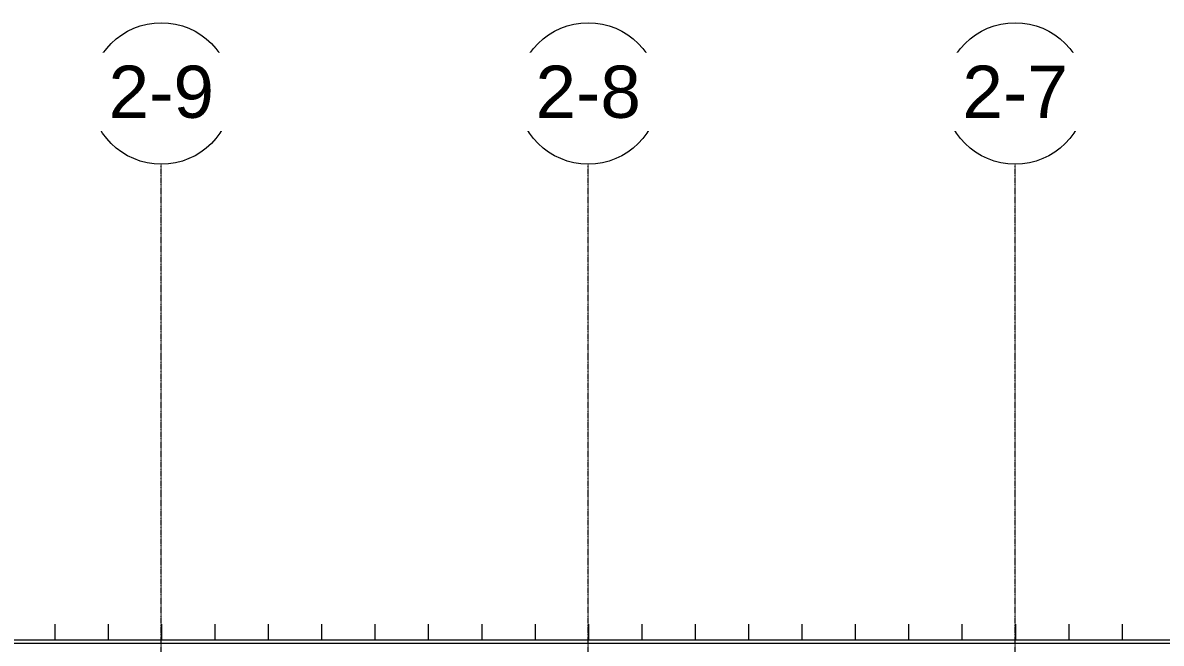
# Model space of a CAD drawing. Header units: inches. Extents: x -23565 to -43, y -324 to 853.
# Drawn here: x -3402 to -2630, y 347 to 768 of the extents above; entities that cross this region are included whole.
import ezdxf

# ---------------------------------------------------------------- set-up
doc = ezdxf.new("R2010")
doc.units = ezdxf.units.IN
doc.header["$MEASUREMENT"] = 0
doc.linetypes.add('Grid Line 1_2_', pattern=[0.875, 0.5, -0.125, 0.125, -0.125])
for name, color, linetype, lineweight in [('A-ROOF', 132, 'Continuous', 13), ('A-ROOF-PATT', 132, 'Continuous', 13), ('S-GRID', 1, 'Continuous', 9), ('S-GRID-IDEN', 1, 'Continuous', 9)]:
    doc.layers.add(name, color=color, linetype=linetype, lineweight=lineweight)
doc.styles.add('Arial_1', font='arial.ttf', dxfattribs={"height": 35.407186})

# ---------------------------------------------------------------- blocks, each defined once
blk = doc.blocks.new('Grid - Grid Head - Circle-14747-Building Section - East_West looking South _ Fieldhouse')
at = {"layer": 'S-GRID-IDEN'}
blk.add_circle((23085.89, 719.89), 48, dxfattribs=at)

msp = doc.modelspace()

# ---------------------------------------------------------------- hatches: boundary and pattern name
at = {"layer": 'A-ROOF-PATT', "lineweight": 9}
h = msp.add_hatch(dxfattribs=at)
h.set_pattern_fill('FP_71', color=8, style=0, pattern_type=2)
h.set_pattern_definition([(90, (-27264.554, 1279.445), (-36.188, 2e-15), [])])
h.paths.add_polyline_path([(-4485.17982, 348.78593), (-978.42738, 348.78593), (-978.42738, 359.78595), (-4485.17982, 359.78595), (-4485.17982, 349.95092)], flags=0)

# ---------------------------------------------------------------- linework, layer by layer
at = {"layer": 'A-ROOF', "color": 7}
for p, q in [((-978.42876, 348.78593), (-4485.17976, 348.78593)), ((-4485.17976, 346.78419), (-978.42876, 346.78419))]:
    msp.add_line(p, q, dxfattribs=at)
at = {"layer": 'S-GRID', "linetype": 'Grid Line 1_2_'}
for p, q in [((-3308.42876, -273.16081), (-3308.42876, 671.89181)), ((-3308.42876, -273.16081), (-3308.42876, 671.89181)), ((-3018.92876, -273.16081), (-3018.92876, 671.89181)), ((-3018.92876, -273.16081), (-3018.92876, 671.89181)), ((-2729.42876, -273.16081), (-2729.42876, 671.89181)), ((-2729.42876, -273.16081), (-2729.42876, 671.89181))]:
    msp.add_line(p, q, dxfattribs=at)

# ---------------------------------------------------------------- block references
at = {"layer": 'S-GRID-IDEN'}
for p in [(-26394.31898, 0), (-26104.81898, 0), (-25815.31898, 0)]:
    msp.add_blockref('Grid - Grid Head - Circle-14747-Building Section - East_West looking South _ Fieldhouse', p, dxfattribs=at)

# ---------------------------------------------------------------- next in the draw order: texts
at = {"layer": 'S-GRID-IDEN', "char_height": 35.407186, "width": 85.104, "attachment_point": 2, "line_spacing_factor": 0.938532, "style": 'Arial_1', "bg_fill": 3, "box_fill_scale": 1.25, "bg_fill_color": 0, "bg_fill_transparency": 0}
for s, insert in [('1-9', (-3308.43798, 738.76554)), ('1-8', (-3018.93798, 738.76554)), ('1-7', (-2729.43798, 738.76554))]:
    msp.add_mtext(s, dxfattribs=dict(at, insert=insert))

# ---------------------------------------------------------------- next in the draw order: block references
at = {"layer": 'S-GRID-IDEN'}
for p in [(-26394.31898, 0), (-26104.81898, 0), (-25815.31898, 0)]:
    msp.add_blockref('Grid - Grid Head - Circle-14747-Building Section - East_West looking South _ Fieldhouse', p, dxfattribs=at)

# ---------------------------------------------------------------- next in the draw order: texts
at = {"layer": 'S-GRID-IDEN', "char_height": 35.407186, "width": 85.104, "attachment_point": 2, "line_spacing_factor": 0.938532, "style": 'Arial_1', "bg_fill": 3, "box_fill_scale": 1.25, "bg_fill_color": 0, "bg_fill_transparency": 0}
for s, insert in [('2-9', (-3308.43798, 738.76554)), ('2-8', (-3018.93798, 738.76554)), ('2-7', (-2729.43798, 738.76554))]:
    msp.add_mtext(s, dxfattribs=dict(at, insert=insert))

doc.saveas('drawing.dxf')
